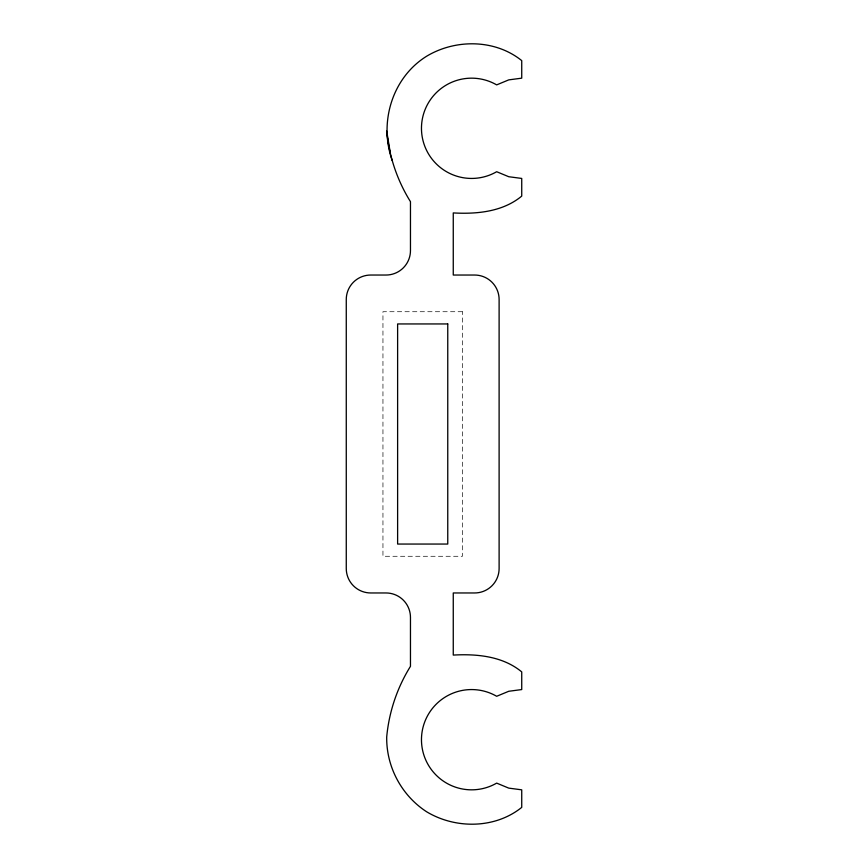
<?xml version="1.0" encoding="UTF-8"?>
<svg xmlns="http://www.w3.org/2000/svg" width="868" height="868" viewBox="0 0 868 868"><rect width="100%" height="100%" fill="white"/><g stroke="black" fill="none" stroke-linecap="round" stroke-linejoin="round"><path stroke-width="0.65" stroke-dasharray="4.34 3.25" d="M462.427 311.721L382.951 311.721L382.951 556.279L462.427 556.279L462.427 311.721"/><path stroke-width="1.3" d="M392.238 160.58C378.73 122.8 392.065 77.621 426.741 56.16C455.613 38.865 495.107 39.158 521.733 60.619L521.733 78.163L508.756 79.878L496.67 84.88A50.138 50.138 0 0 0 421.468 128.301A50.138 50.138 0 0 0 496.67 171.723L508.756 176.725L521.733 178.439L521.733 196.103C502.8 211.792 476.977 214.255 453.259 212.92L453.259 275.037L474.655 275.037A24.456 24.456 0 0 1 499.111 299.493L499.111 568.507A24.456 24.456 0 0 1 474.655 592.963L453.259 592.963L453.259 655.08C476.977 653.745 502.8 656.208 521.733 671.897L521.733 689.561L508.756 691.275L496.67 696.277A50.138 50.138 0 0 0 421.468 739.699A50.138 50.138 0 0 0 496.67 783.12L508.756 788.122L521.733 789.837L521.733 807.381C495.107 828.842 455.613 829.135 426.741 811.84C401.613 795.609 386.227 766.824 386.705 736.921A162.023 162.023 0 0 1 410.466 666.331L410.466 617.419A24.456 24.456 0 0 0 386 592.963L370.723 592.963A24.456 24.456 0 0 1 346.267 568.507L346.267 299.493A24.456 24.456 0 0 1 370.723 275.037L386 275.037A24.456 24.456 0 0 0 410.466 250.581L410.466 201.669A162.023 162.023 0 0 1 386.705 131.079L390.025 151.206M447.758 323.948L397.62 323.948L397.62 544.052L447.758 544.052L447.758 323.948"/></g></svg>
